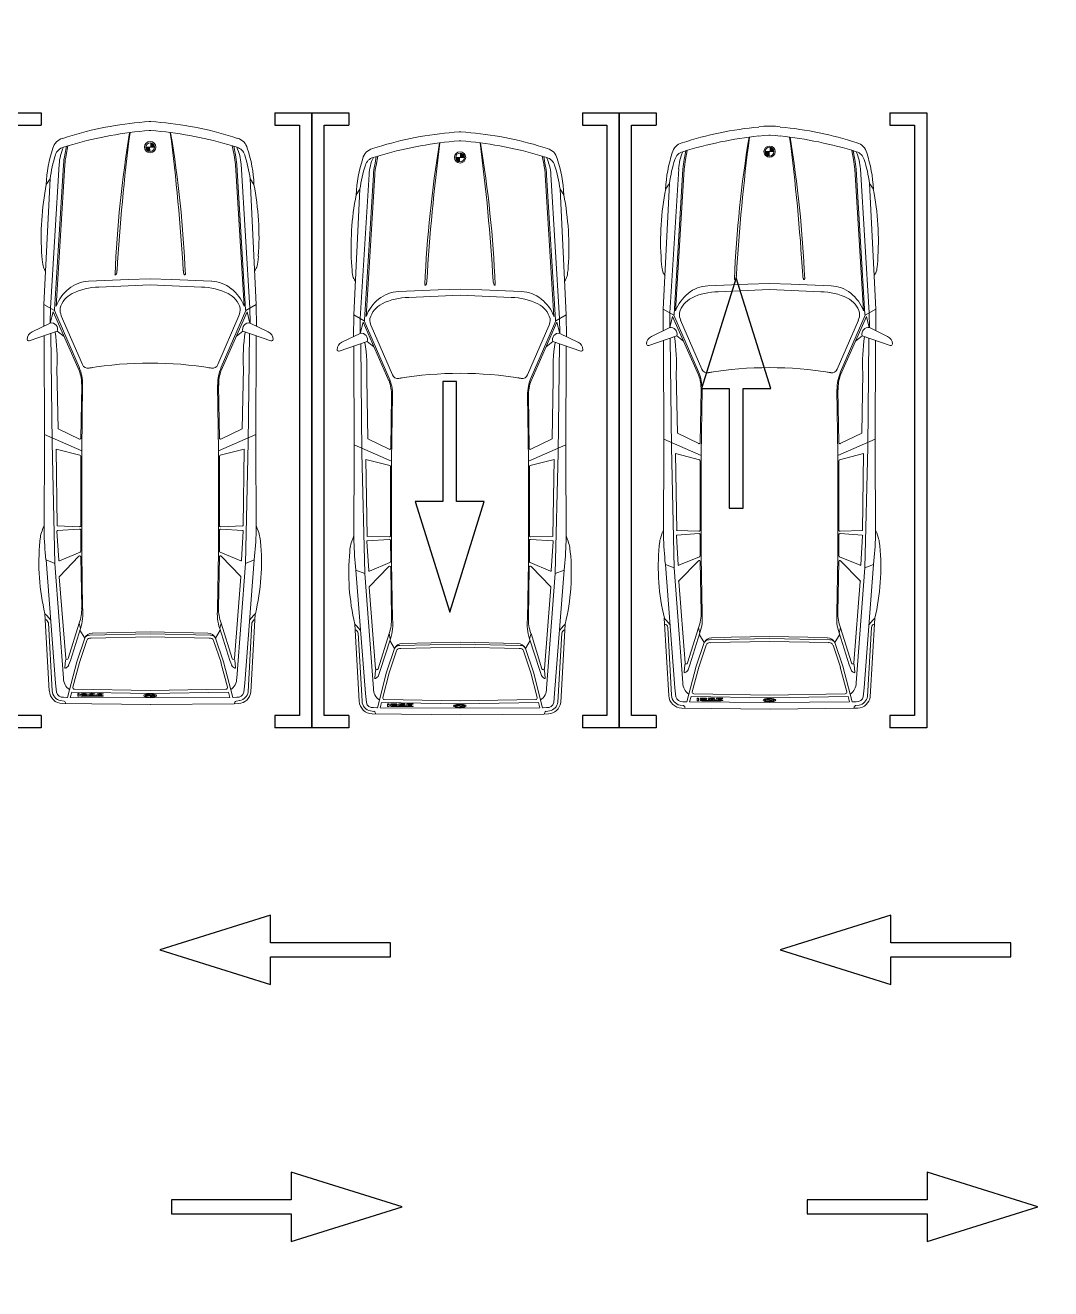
# Model space of a CAD drawing. Header units: millimetres. Extents: x 1351 to 1635, y 1399 to 1500.
# Drawn here: x 1599.7 to 1607.18, y 1471.63 to 1480.86 of the extents above; entities that cross this region are included whole.
import ezdxf

# ---------------------------------------------------------------- set-up
doc = ezdxf.new("R2010")
doc.units = ezdxf.units.MM
doc.linetypes.add('DASHED2', pattern=[0.375, 0.25, -0.125])
doc.layers.get('0').update_dxf_attribs({"color": 181})
for name, color, linetype in [('Capa2', 210, 'Continuous'), ('lineas de piso', 1, 'Continuous'), ('mueble_yo', 31, 'Continuous')]:
    doc.layers.add(name, color=color, linetype=linetype)
doc.layers.add('tefris', color=30, linetype='Continuous', lineweight=9)

# ---------------------------------------------------------------- blocks, each defined once
blk = doc.blocks.new('ok')
for p, q in [((394.306, 184.175), (394.193, 184.175)), ((394.193, 184.175), (394.193, 183.2)), ((394.306, 183.2), (394.306, 184.175)), ((394.193, 183.2), (393.968, 183.2)), ((393.968, 183.2), (394.25, 182.3)), ((394.25, 182.3), (394.531, 183.2)), ((394.531, 183.2), (394.306, 183.2))]:
    blk.add_line(p, q)
blk = doc.blocks.new('parkyeri')
for p, q in [((420.856, 186.195), (420.856, 186.095)), ((422.756, 186.195), (422.756, 186.095)), ((420.856, 181.295), (420.856, 181.195)), ((422.756, 181.295), (422.756, 181.195))]:
    blk.add_line(p, q)
for points in [[(420.556, 181.195), (420.556, 186.195), (420.856, 186.195)], [(422.756, 186.195), (423.056, 186.195), (423.056, 181.195), (422.756, 181.195)], [(420.856, 181.295), (420.656, 181.295), (420.656, 186.095), (420.856, 186.095)], [(422.756, 186.095), (422.956, 186.095), (422.956, 181.295), (422.756, 181.295)], [(420.856, 181.195), (420.556, 181.195)]]:
    blk.add_lwpolyline(points)
blk = doc.blocks.new('BMW')
blk.add_line((0, 0.81), (0, -0.81))
at = {"const_width": 0.81}
for points in [[(-0.41, 0, 0.414214), (0, -0.41, 1)], [(0.41, 0, 0.414214), (0, 0.41, 1)]]:
    blk.add_lwpolyline(points, format="xyb", dxfattribs=at)
for radius in [1.05, 0.812]:
    blk.add_circle((0, 0), radius)
blk = doc.blocks.new('325I')
for p, q in [((-0.84, 2.34), (-0.84, 2.62)), ((-0.76, 2.62), (-0.84, 2.62)), ((-0.76, 2.34), (-0.76, 2.62)), ((-0.02, 2.62), (-0.68, 2.62)), ((-0.68, 2.34), (-0.68, 2.62)), ((-0.02, 2.34), (-0.02, 2.62)), ((-0.76, 2.34), (-0.84, 2.34)), ((-0.02, 2.34), (-0.68, 2.34)), ((-0.1, 0.52), (-0.1, 0.87)), ((-0.02, -1.57), (-0.02, 1.45)), ((-0.1, -0.99), (-0.1, -0.64))]:
    blk.add_line(p, q)
for points in [[(-0.76, 2.04, 0.311177), (-0.8, 1.99, 0.077264), (-0.8, 0.92, 0.311177), (-0.76, 0.87, 0.039894), (-0.51, 0.84, 0.429044), (-0.45, 0.89), (-0.45, 1.74, -0.414214), (-0.4, 1.8), (-0.17, 1.8, -0.389308), (-0.11, 1.75, -0.042914), (-0.11, 1.16, -0.325233), (-0.16, 1.11), (-0.16, 0.86, 0.008571), (-0.1, 0.87, 0.311177), (-0.06, 0.92, 0.077264), (-0.06, 1.99, 0.311177), (-0.1, 2.04, 0.060602), (-0.48, 2.07, 0.404798), (-0.53, 2.02), (-0.53, 1.17, -0.414214), (-0.59, 1.11)], [(-0.71, 2.05, 0.008571), (-0.76, 2.04, -0.008571), (-0.71, 2.05), (-0.71, 1.8, 0.325233), (-0.75, 1.75, 0.042914), (-0.75, 1.16, 0.389308), (-0.69, 1.11), (-0.59, 1.11)]]:
    blk.add_lwpolyline(points, format="xyb")
for points in [[(-0.76, 0.53, 0.311177), (-0.8, 0.48, 0.077264), (-0.8, -0.59, 0.311177), (-0.76, -0.64, 0.008571), (-0.71, -0.65), (-0.71, -0.4, -0.325233), (-0.75, -0.35, -0.042914), (-0.75, 0.24, -0.389308), (-0.69, 0.29), (-0.57, 0.29, -0.373732), (-0.51, 0.24), (-0.39, -0.62, 0.391289), (-0.33, -0.67, 0.037166), (-0.1, -0.64, 0.311177), (-0.06, -0.59, 0.077264), (-0.06, 0.48, 0.311177), (-0.1, 0.53, 0.008571), (-0.16, 0.54), (-0.16, 0.29, -0.325233), (-0.11, 0.24, -0.042914), (-0.11, -0.35, -0.389308), (-0.17, -0.4), (-0.29, -0.4, -0.373732), (-0.35, -0.35), (-0.47, 0.51, 0.391289), (-0.53, 0.56, 0.037166)], [(-0.76, -0.98, 0.311177), (-0.8, -1.03, 0.077264), (-0.8, -2.1, 0.311177), (-0.76, -2.15, 0.008571), (-0.71, -2.16), (-0.71, -1.91, -0.325233), (-0.75, -1.86, -0.042914), (-0.75, -1.27, -0.389308), (-0.69, -1.22), (-0.53, -1.22, -0.414214), (-0.47, -1.28), (-0.47, -1.88, 0.414214), (-0.44, -1.91), (-0.42, -1.91, 0.414214), (-0.39, -1.88), (-0.39, -1.28, -0.414214), (-0.33, -1.22), (-0.17, -1.22, -0.389308), (-0.11, -1.27, -0.042914), (-0.11, -1.86, -0.325233), (-0.16, -1.91), (-0.16, -2.16, 0.008571), (-0.1, -2.15, 0.311177), (-0.06, -2.1, 0.077264), (-0.06, -1.03, 0.311177), (-0.1, -0.98, 0.105316)]]:
    blk.add_lwpolyline(points, format="xyb", close=True)
blk.add_arc((-0.43, 2.41), 1.57, 280.0596, 282.024)
blk = doc.blocks.new('BMW735P')
for p, q in [((1.639, 0.805), (1.711, 0.953)), ((1.706, 0.748), (1.784, 0.976)), ((0.466, 0.807), (1.489, 0.857)), ((0.512, 0.838), (0.466, 0.807)), ((1.489, 0.857), (1.666, 0.859)), ((1.489, 0.857), (1.537, 0.772)), ((1.743, 0.856), (2.582, 0.853)), ((2.545, 0.853), (2.678, 0.55)), ((2.582, 0.853), (3.331, 0.856)), ((3.564, 0.84), (4.568, 0.762)), ((3.564, 0.84), (3.593, 0.768)), ((4.631, 0.813), (4.003, 0.849)), ((4.017, 0.834), (4.003, 0.849)), ((4.055, 0.802), (4.017, 0.834)), ((0.348, 0.732), (1.519, 0.804)), ((0.351, 0.698), (1.532, 0.77)), ((0.351, 0.687), (1.502, 0.757)), ((1.519, 0.804), (1.639, 0.805)), ((1.537, 0.772), (1.998, 0.571)), ((1.548, 0.782), (1.639, 0.805)), ((1.548, 0.782), (2.024, 0.571)), ((1.749, 0.693), (1.706, 0.748)), ((1.725, 0.801), (2.611, 0.791)), ((2.498, 0.742), (2.006, 0.752)), ((2.498, 0.742), (2.582, 0.569)), ((2.611, 0.791), (3.593, 0.768)), ((2.664, 0.758), (2.714, 0.564)), ((2.664, 0.758), (3.288, 0.748)), ((3.288, 0.748), (3.295, 0.567)), ((3.314, 0.567), (3.327, 0.748)), ((3.331, 0.751), (3.568, 0.736)), ((3.572, 0.73), (3.503, 0.563)), ((3.699, 0.731), (3.535, 0.572)), ((3.593, 0.768), (4.527, 0.697)), ((3.703, 0.732), (4.366, 0.68)), ((4.629, 0.79), (4.077, 0.821)), ((4.568, 0.762), (4.641, 0.755)), ((4.709, 0.721), (4.713, 0.693)), ((0.273, 0.676), (0.198, 0.662)), ((0.271, 0.687), (0.201, 0.674)), ((1.977, 0.543), (1.579, 0.716)), ((4.366, 0.66), (4.08, 0.57)), ((4.122, 0.559), (4.382, 0.642)), ((4.38, 0.681), (4.44, 0.687)), ((4.382, 0.642), (4.422, 0.656)), ((4.683, 0.665), (4.393, 0.59)), ((4.601, 0.621), (4.399, 0.569)), ((4.683, 0.643), (4.64, 0.631)), ((4.64, 0.631), (4.651, -0.007)), ((4.682, 0.697), (4.683, 0.67)), ((4.683, 0.67), (4.683, 0.665)), ((4.683, 0.643), (4.688, -0.007)), ((4.741, -0.012), (4.734, 0.707)), ((2.674, 0.55), (2.142, 0.542)), ((2.574, 0.556), (2.146, 0.55)), ((3.501, 0.55), (2.674, 0.55)), ((3.286, 0.558), (2.722, 0.558)), ((3.495, 0.557), (3.323, 0.558)), ((3.963, 0.542), (3.501, 0.55)), ((3.955, 0.55), (3.541, 0.557)), ((4.122, 0.56), (4.08, 0.57)), ((4.201, 0.525), (4.136, 0.564)), ((4.393, 0.59), (4.201, 0.525)), ((4.4, 0.569), (4.221, 0.509)), ((4.617, 0.609), (4.628, -0.007)), ((1.299, 0.494), (1.285, 0.17)), ((4.16, 0.463), (4.15, -0.007)), ((4.178, 0.484), (4.167, -0.007)), ((4.201, 0.474), (4.191, -0.007)), ((1.347, 0.41), (1.328, -0.007)), ((1.285, 0.17), (1.28, -0.007)), ((0.208, 0.028), (0.208, -0.042)), ((1.285, -0.184), (1.28, -0.007)), ((1.347, -0.424), (1.328, -0.007)), ((4.16, -0.476), (4.15, -0.007)), ((4.178, -0.498), (4.167, -0.007)), ((4.201, -0.488), (4.191, -0.007)), ((4.617, -0.622), (4.628, -0.006)), ((4.64, -0.645), (4.651, -0.006)), ((4.683, -0.656), (4.688, -0.006)), ((4.741, -0.011), (4.735, -0.689)), ((1.299, -0.507), (1.285, -0.184)), ((1.537, -0.785), (1.998, -0.584)), ((1.548, -0.795), (2.024, -0.584)), ((1.977, -0.556), (1.579, -0.729)), ((2.674, -0.563), (2.142, -0.555)), ((2.574, -0.57), (2.146, -0.563)), ((2.498, -0.756), (2.582, -0.582)), ((2.545, -0.867), (2.678, -0.563)), ((2.664, -0.772), (2.714, -0.577)), ((3.501, -0.563), (2.674, -0.563)), ((3.286, -0.571), (2.722, -0.571)), ((3.288, -0.762), (3.295, -0.58)), ((3.314, -0.58), (3.327, -0.761)), ((3.495, -0.571), (3.323, -0.571)), ((3.963, -0.555), (3.501, -0.563)), ((3.572, -0.743), (3.503, -0.576)), ((3.699, -0.744), (3.535, -0.585)), ((3.955, -0.563), (3.541, -0.57)), ((4.122, -0.573), (4.08, -0.584)), ((4.366, -0.673), (4.08, -0.584)), ((4.122, -0.573), (4.382, -0.655)), ((4.201, -0.539), (4.136, -0.577)), ((4.393, -0.603), (4.201, -0.539)), ((4.4, -0.583), (4.221, -0.523)), ((4.683, -0.678), (4.393, -0.603)), ((4.601, -0.635), (4.399, -0.582)), ((0.273, -0.69), (0.198, -0.675)), ((0.271, -0.7), (0.201, -0.687)), ((0.351, -0.7), (1.502, -0.77)), ((0.351, -0.711), (1.532, -0.783)), ((1.749, -0.706), (1.706, -0.761)), ((3.593, -0.781), (4.527, -0.711)), ((3.703, -0.745), (4.366, -0.693)), ((4.38, -0.695), (4.44, -0.7)), ((4.382, -0.655), (4.422, -0.67)), ((4.683, -0.656), (4.64, -0.645)), ((4.682, -0.711), (4.683, -0.683)), ((4.683, -0.683), (4.683, -0.678)), ((4.709, -0.735), (4.713, -0.706)), ((4.735, -0.689), (4.733, -0.726)), ((0.348, -0.746), (1.519, -0.817)), ((0.512, -0.851), (0.466, -0.82)), ((0.466, -0.82), (1.489, -0.87)), ((1.489, -0.87), (1.537, -0.785)), ((1.519, -0.817), (1.639, -0.819)), ((1.548, -0.795), (1.639, -0.818)), ((1.639, -0.819), (1.711, -0.966)), ((1.706, -0.761), (1.784, -0.989)), ((1.725, -0.815), (2.611, -0.805)), ((2.498, -0.756), (2.006, -0.765)), ((2.611, -0.805), (3.593, -0.781)), ((2.664, -0.772), (3.288, -0.762)), ((3.331, -0.764), (3.568, -0.749)), ((3.564, -0.853), (4.568, -0.776)), ((3.564, -0.853), (3.593, -0.781)), ((4.055, -0.815), (4.017, -0.847)), ((4.638, -0.803), (4.077, -0.835)), ((4.568, -0.776), (4.641, -0.769)), ((1.489, -0.87), (1.666, -0.872)), ((1.743, -0.869), (2.582, -0.867)), ((2.582, -0.867), (3.331, -0.869)), ((4.641, -0.826), (4.003, -0.862)), ((4.017, -0.847), (4.003, -0.862))]:
    blk.add_line(p, q)
for points in [[(0.136, 0.705, -0.271445), (0.218, 0.784, -0.070454), (0.512, 0.838)], [(0.209, 0.699, -0.257358), (0.271, 0.763, -0.042334), (0.466, 0.807)], [(0.136, -0.718, 0.271445), (0.218, -0.797, 0.070454), (0.512, -0.851)], [(0.209, -0.713, 0.257358), (0.271, -0.776, 0.042334), (0.466, -0.82)]]:
    blk.add_lwpolyline(points, format="xyb")
for points in [[(1.217, 0.843), (1.204, 0.851), (1.193, 0.857), (1.184, 0.861), (1.173, 0.864), (1.16, 0.867), (1.144, 0.869), (1.123, 0.871), (1.096, 0.874)], [(3.414, 0.89), (3.395, 0.888), (3.38, 0.886), (3.368, 0.884), (3.356, 0.881), (3.343, 0.877), (3.328, 0.872), (3.309, 0.865), (3.285, 0.856)], [(0, -0.007), (0, 0), (0.002, 0.04), (0.007, 0.081)], [(0.074, -0.007), (0.074, 0), (0.076, 0.04), (0.081, 0.081)], [(0, -0.007), (0, -0.013), (0.002, -0.054), (0.007, -0.094)], [(0.074, -0.007), (0.074, -0.013), (0.076, -0.054), (0.081, -0.094)], [(1.217, -0.857), (1.204, -0.864), (1.193, -0.87), (1.184, -0.874), (1.173, -0.878), (1.16, -0.88), (1.144, -0.882), (1.123, -0.885), (1.096, -0.887)], [(3.414, -0.903), (3.395, -0.901), (3.38, -0.899), (3.368, -0.897), (3.356, -0.894), (3.343, -0.89), (3.328, -0.885), (3.309, -0.878), (3.285, -0.869)]]:
    blk.add_lwpolyline(points)
at = {"const_width": 0.0353}
for points in [[(0.19, -0.007, 0.414214), (0.208, -0.025, 1)], [(0.225, -0.007, 0.414214), (0.208, 0.011, 1)]]:
    blk.add_lwpolyline(points, format="xyb", dxfattribs=at)
for radius in [0.046, 0.0354]:
    blk.add_circle((0.208, -0.007), radius)
for centre, radius, start, end in [((1.77, 0.93), 0.0631, 88.3411, 158.4448), ((1.771, 0.98), 0.0131, 343.6791, 88.3607), ((0.938, -1.333), 2.212, 85.9177, 101.1171), ((3.225, -2.404), 3.262, 84.0336, 88.1393), ((3.586, -0.873), 1.771, 76.3874, 95.5588), ((4.085, 0.858), 0.0379, 199.2376, 258.1974), ((0.366, 0.365), 0.368, 92.6658, 115.256), ((1.621, 0.444), 0.335, 110.7397, 140.9673), ((1.574, 0.536), 0.198, 106.1163, 152.6678), ((1.528, 0.593), 0.133, 67.227, 93.747), ((1.662, 0.425), 0.368, 109.903, 110.7292), ((1.689, 0.796), 0.0507, 169.1503, 289.7336), ((1.929, 2.178), 1.428, 261.2748, 273.0638), ((3.287, 0.744), 0.00436, 28.2568, 89.0796), ((3.331, 0.746), 0.00436, 89.1632, 159.7849), ((3.568, 0.732), 0.00436, 335.5673, 89.1632), ((3.702, 0.728), 0.00436, 85.5085, 130.5901), ((4.625, 0.704), 0.0861, 11.3528, 86.771), ((4.625, 0.704), 0.109, 1.6199, 86.771), ((4.631, 0.705), 0.0509, 350.8248, 79.2552), ((2.762, -0.164), 2.765, 161.6997, 174.9344), ((3.31, -0.265), 3.248, 162.7329, 173.8965), ((0.367, 0.273), 0.425, 92.353, 103.1471), ((0.367, 0.273), 0.414, 92.353, 103.1471), ((1.562, 0.486), 0.263, 140.0159, 178.2251), ((1.842, 0.407), 0.495, 153.681, 179.6111), ((4.364, 0.67), 0.0103, 280.9021, 77.46), ((4.383, 0.672), 0.00998, 108.9811, 168.2208), ((4.402, 0.697), 0.046, 295.8199, 338.4967), ((4.441, 0.683), 0.00436, 333.9349, 95.2848), ((4.528, 0.587), 0.111, 34.1191, 90.2712), ((4.604, 0.609), 0.0131, 359.9976, 104.5339), ((4.731, 0.7), 0.0196, 201.1676, 278.0128), ((1.963, 0.501), 0.0436, 345.9109, 71.6035), ((2.138, 0.891), 0.349, 246.5165, 270.8123), ((2.141, 0.899), 0.349, 250.3008, 270.8123), ((2.574, 0.565), 0.00873, 270.8123, 25.9128), ((2.722, 0.566), 0.00873, 194.37, 269.9833), ((3.286, 0.566), 0.00873, 269.9833, 2.2117), ((3.323, 0.566), 0.00873, 176.1372, 269.9833), ((3.495, 0.566), 0.00873, 269.9833, 337.4824), ((3.541, 0.566), 0.00873, 134.146, 269.0841), ((3.97, 0.85), 0.3, 267.1439, 291.3406), ((4.002, 0.925), 0.385, 264.2755, 288.2383), ((4.23, 0.463), 0.0692, 114.6336, 179.7333), ((4.222, 0.486), 0.0447, 118.5958, 182.7424), ((4.985, -0.007), 3.021, 170.5234, 189.4766), ((2.23, 0.44), 0.23, 167.3262, 174.247), ((4.23, 0.481), 0.0297, 108.6331, 193.0645), ((1.66, -9.379), 9.667, 92.4729, 99.3423), ((2.176, -15.963), 16.254, 93.3904, 97.3745), ((1.217, 0.316), 0.053, 265.0923, 301.9708), ((1.243, 0.275), 0.00436, 301.9708, 89.6573), ((2.762, 0.15), 2.765, 185.0656, 198.3003), ((3.31, 0.251), 3.248, 186.1035, 197.2671), ((2.178, 15.949), 16.254, 262.6188, 266.6029), ((1.661, 9.365), 9.667, 260.651, 267.5203), ((1.217, -0.33), 0.053, 58.0292, 94.9077), ((1.243, -0.288), 0.00436, 270.3427, 58.0292), ((1.562, -0.499), 0.263, 181.7749, 219.5838), ((1.842, -0.42), 0.495, 180.3889, 206.4484), ((1.963, -0.515), 0.0436, 288.3965, 14.0891), ((2.23, -0.454), 0.23, 185.753, 192.6738), ((4.23, -0.476), 0.0692, 180.2667, 245.3664), ((4.222, -0.5), 0.0447, 177.2576, 241.4042), ((4.23, -0.494), 0.0297, 166.9355, 251.3669), ((2.138, -0.905), 0.349, 89.1877, 113.4835), ((2.141, -0.913), 0.349, 89.1877, 109.6992), ((2.574, -0.578), 0.00873, 334.0872, 89.1877), ((2.722, -0.58), 0.00873, 90.0167, 165.63), ((3.286, -0.579), 0.00873, 357.7883, 90.0167), ((3.323, -0.579), 0.00873, 90.0167, 183.8628), ((3.495, -0.579), 0.00873, 22.5176, 90.0167), ((3.541, -0.579), 0.00873, 90.9159, 225.854), ((3.97, -0.863), 0.3, 68.6594, 92.8561), ((4.002, -0.938), 0.385, 71.7617, 95.7245), ((0.366, -0.378), 0.368, 244.744, 267.3342), ((0.367, -0.286), 0.425, 256.8529, 267.647), ((0.367, -0.286), 0.414, 256.8529, 267.647), ((1.621, -0.458), 0.335, 218.7114, 249.2334), ((1.574, -0.549), 0.198, 207.6439, 253.8837), ((4.364, -0.683), 0.0103, 282.54, 77.0913), ((4.383, -0.685), 0.00998, 191.7792, 251.0189), ((4.402, -0.711), 0.046, 21.5033, 64.1801), ((4.441, -0.696), 0.00436, 264.7152, 26.0651), ((4.528, -0.6), 0.111, 269.7288, 325.8809), ((4.604, -0.622), 0.0131, 255.4661, 0.0024), ((4.631, -0.719), 0.0509, 280.7448, 9.1752), ((4.731, -0.713), 0.0196, 81.9872, 158.8324), ((1.528, -0.606), 0.133, 266.253, 292.773), ((1.662, -0.439), 0.368, 249.2708, 250.097), ((1.689, -0.809), 0.0507, 70.2664, 190.8497), ((1.929, -2.191), 1.428, 86.9362, 98.7252), ((3.287, -0.757), 0.00436, 270.9204, 331.7432), ((3.331, -0.76), 0.00436, 200.2151, 270.8368), ((3.568, -0.745), 0.00436, 270.8368, 24.4327), ((3.702, -0.741), 0.00436, 229.4099, 274.4915), ((4.625, -0.718), 0.0861, 279.2025, 348.8105), ((4.625, -0.718), 0.109, 278.5361, 355.8821), ((0.938, 1.32), 2.212, 258.8829, 274.0823), ((3.225, 2.391), 3.262, 271.8607, 275.9664), ((3.586, 0.859), 1.771, 264.4412, 283.6126), ((4.085, -0.872), 0.0379, 101.8026, 160.7624), ((1.77, -0.943), 0.0631, 201.5552, 271.6589), ((1.771, -0.993), 0.0131, 271.6393, 16.3209)]:
    blk.add_arc(centre, radius, start, end)
for name, p, xscale, yscale, zscale in [('325I', (4.674, 0.468), 0.0261839674916882, 0.0436399458194804, 0.0436399458194804), ('BMW', (4.669, -0.006), 0.0139568836454146, -0.0488562357979824, 0.0139568836454146)]:
    blk.add_blockref(name, p, dxfattribs=dict(xscale=xscale, yscale=yscale, zscale=zscale))
blk = doc.blocks.new('Bmw_p')
at = {"layer": 'tefris'}
blk.add_blockref('BMW735P', (0.1, 0.05), dxfattribs=at)

msp = doc.modelspace()

# ---------------------------------------------------------------- hatches: boundary and pattern name
at = {"true_color": 0x2776bb}
h = msp.add_hatch(color=152, dxfattribs=at)
h.dxf.hatch_style = 1
h.paths.add_polyline_path([(1557.6842, 1489.9553), (1615.6587, 1489.7451), (1615.8802, 1457.3756), (1557.4987, 1457.0017)])
h.paths.add_polyline_path([(1557.9493, 1489.9451), (1615.8573, 1489.9451), (1616.0815, 1457.1761), (1557.5866, 1457.0229)])

# ---------------------------------------------------------------- block references
at = {"xscale": 0.8977160156402697, "yscale": 0.8977160156402697, "zscale": 0.8977160156402697}
for name, p in [('parkyeri', (1222.0064, 1313.0674)), ('parkyeri', (1224.2506, 1313.0674)), ('parkyeri', (1226.4949, 1313.0674)), ('ok', (1248.8726, 1312.9204))]:
    msp.add_blockref(name, p, dxfattribs=at)
at = {"color": 40, "linetype": 'DASHED2', "true_color": 0xf8d731, "xscale": 0.8977160156402697, "yscale": 0.8977160156402697, "zscale": 0.8977160156402697, "rotation": 180}
msp.add_blockref('ok', (1958.8118, 1642.668), dxfattribs=at)
at = {"layer": 'Capa2', "xscale": 0.8977160156402697, "yscale": 0.8977160156402697, "zscale": 0.8977160156402697, "rotation": 270}
for p in [(1437.0277, 1828.0311), (1441.5554, 1828.0311)]:
    msp.add_blockref('ok', p, dxfattribs=at)
at = {"layer": 'lineas de piso', "xscale": 0.8977160156402697, "yscale": 0.8977160156402697, "zscale": 0.8977160156402697, "rotation": 90}
for p in [(1766.1024, 1118.3068), (1770.7439, 1118.3068)]:
    msp.add_blockref('ok', p, dxfattribs=at)
at = {"layer": 'mueble_yo', "xscale": -0.8977160156402697, "yscale": 0.8977160156402697, "zscale": 0.8977160156402697, "rotation": 90}
for p in [(1600.649, 1480.2446), (1602.911, 1480.1694), (1605.1704, 1480.2113)]:
    msp.add_blockref('Bmw_p', p, dxfattribs=at)

doc.saveas('drawing.dxf')
